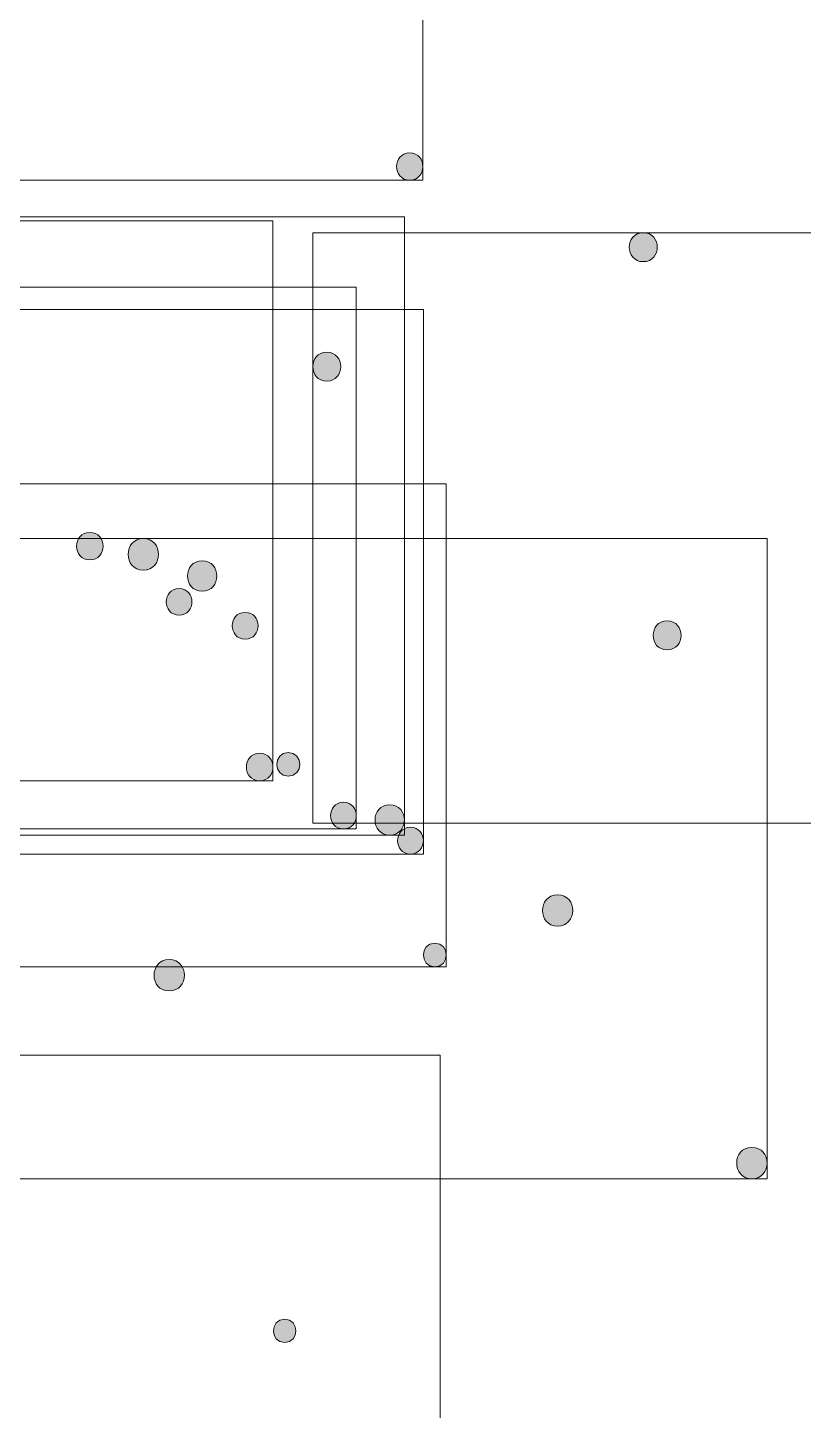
# Model space of a CAD drawing. Header units: inches. Extents: x -261 to 1116, y -954 to 202.
# Drawn here: x 709.1 to 857.2, y -483.5 to -219.6 of the extents above; entities that cross this region are included whole.
import ezdxf

# ---------------------------------------------------------------- set-up
doc = ezdxf.new("R2010")
doc.units = ezdxf.units.IN
doc.header["$MEASUREMENT"] = 0
doc.layers.add('Layer 1', color=7, linetype='Continuous')

# ---------------------------------------------------------------- blocks, each defined once
blk = doc.blocks.new('block 2')
at = {"layer": 'Layer 1', "true_color": 0x231f20}
h = blk.add_hatch(color=250, dxfattribs=at)
h.dxf.hatch_style = 2
edge = h.paths.add_edge_path()
edge.add_spline(control_points=[(720.97, -321.21), (724.34, -321.21), (724.35, -315.97), (720.97, -315.97), (717.6, -315.97), (717.59, -321.21), (720.97, -321.21), (720.97, -321.21), (720.97, -321.21), (720.97, -321.21)], knot_values=[0, 0, 0, 0, 1, 1, 1, 2, 2, 2, 3, 3, 3, 3], degree=3, periodic=1)
at = {"layer": 'Layer 1', "lineweight": 0}
blk.add_open_spline([(720.97, -321.21), (724.34, -321.21), (724.35, -315.97), (720.97, -315.97), (717.6, -315.97), (717.59, -321.21), (720.97, -321.21), (720.97, -321.21), (720.97, -321.21), (720.97, -321.21)], degree=3, knots=[0, 0, 0, 0, 1, 1, 1, 2, 2, 2, 3, 3, 3, 3], dxfattribs=at)
blk = doc.blocks.new('block 3')
at = {"layer": 'Layer 1', "true_color": 0x231f20}
h = blk.add_hatch(color=250, dxfattribs=at)
h.dxf.hatch_style = 2
edge = h.paths.add_edge_path()
edge.add_spline(control_points=[(753.39, -363.36), (756.77, -363.36), (756.77, -358.12), (753.39, -358.12), (750.02, -358.12), (750.01, -363.36), (753.39, -363.36), (753.39, -363.36), (753.39, -363.36), (753.39, -363.36)], knot_values=[0, 0, 0, 0, 1, 1, 1, 2, 2, 2, 3, 3, 3, 3], degree=3, periodic=1)
at = {"layer": 'Layer 1', "lineweight": 0}
blk.add_open_spline([(753.39, -363.36), (756.77, -363.36), (756.77, -358.12), (753.39, -358.12), (750.02, -358.12), (750.01, -363.36), (753.39, -363.36), (753.39, -363.36), (753.39, -363.36), (753.39, -363.36)], degree=3, knots=[0, 0, 0, 0, 1, 1, 1, 2, 2, 2, 3, 3, 3, 3], dxfattribs=at)
blk = doc.blocks.new('block 7')
at = {"layer": 'Layer 1', "true_color": 0x231f20}
h = blk.add_hatch(color=250, dxfattribs=at)
h.dxf.hatch_style = 2
edge = h.paths.add_edge_path()
edge.add_spline(control_points=[(750.62, -336.33), (753.91, -336.33), (753.91, -331.23), (750.62, -331.23), (747.34, -331.23), (747.34, -336.33), (750.62, -336.33), (750.62, -336.33), (750.62, -336.33), (750.62, -336.33)], knot_values=[0, 0, 0, 0, 1, 1, 1, 2, 2, 2, 3, 3, 3, 3], degree=3, periodic=1)
at = {"layer": 'Layer 1', "lineweight": 0}
blk.add_open_spline([(750.62, -336.33), (753.91, -336.33), (753.91, -331.23), (750.62, -331.23), (747.34, -331.23), (747.34, -336.33), (750.62, -336.33), (750.62, -336.33), (750.62, -336.33), (750.62, -336.33)], degree=3, knots=[0, 0, 0, 0, 1, 1, 1, 2, 2, 2, 3, 3, 3, 3], dxfattribs=at)
blk = doc.blocks.new('block 8')
at = {"layer": 'Layer 1', "true_color": 0x231f20}
h = blk.add_hatch(color=250, dxfattribs=at)
h.dxf.hatch_style = 2
edge = h.paths.add_edge_path()
edge.add_spline(control_points=[(782.17, -377.34), (785.45, -377.34), (785.45, -372.24), (782.17, -372.24), (778.89, -372.24), (778.88, -377.34), (782.17, -377.34), (782.17, -377.34), (782.17, -377.34), (782.17, -377.34)], knot_values=[0, 0, 0, 0, 1, 1, 1, 2, 2, 2, 3, 3, 3, 3], degree=3, periodic=1)
at = {"layer": 'Layer 1', "lineweight": 0}
blk.add_open_spline([(782.17, -377.34), (785.45, -377.34), (785.45, -372.24), (782.17, -372.24), (778.89, -372.24), (778.88, -377.34), (782.17, -377.34), (782.17, -377.34), (782.17, -377.34), (782.17, -377.34)], degree=3, knots=[0, 0, 0, 0, 1, 1, 1, 2, 2, 2, 3, 3, 3, 3], dxfattribs=at)
blk = doc.blocks.new('block 141')
at = {"layer": 'Layer 1', "true_color": 0x231f20}
h = blk.add_hatch(color=250, dxfattribs=at)
h.dxf.hatch_style = 2
edge = h.paths.add_edge_path()
edge.add_spline(control_points=[(810.26, -391.11), (814.12, -391.11), (814.13, -385.12), (810.26, -385.12), (806.41, -385.12), (806.4, -391.11), (810.26, -391.11), (810.26, -391.11), (810.26, -391.11), (810.26, -391.11)], knot_values=[0, 0, 0, 0, 1, 1, 1, 2, 2, 2, 3, 3, 3, 3], degree=3, periodic=1)
at = {"layer": 'Layer 1', "lineweight": 0}
blk.add_open_spline([(810.26, -391.11), (814.12, -391.11), (814.13, -385.12), (810.26, -385.12), (806.41, -385.12), (806.4, -391.11), (810.26, -391.11), (810.26, -391.11), (810.26, -391.11), (810.26, -391.11)], degree=3, knots=[0, 0, 0, 0, 1, 1, 1, 2, 2, 2, 3, 3, 3, 3], dxfattribs=at)
blk = doc.blocks.new('block 142')
at = {"layer": 'Layer 1', "true_color": 0x231f20}
h = blk.add_hatch(color=250, dxfattribs=at)
h.dxf.hatch_style = 2
edge = h.paths.add_edge_path()
edge.add_spline(control_points=[(847.34, -439.3), (851.19, -439.3), (851.2, -433.31), (847.34, -433.31), (843.48, -433.31), (843.47, -439.3), (847.34, -439.3), (847.34, -439.3), (847.34, -439.3), (847.34, -439.3)], knot_values=[0, 0, 0, 0, 1, 1, 1, 2, 2, 2, 3, 3, 3, 3], degree=3, periodic=1)
at = {"layer": 'Layer 1', "lineweight": 0}
blk.add_open_spline([(847.34, -439.3), (851.19, -439.3), (851.2, -433.31), (847.34, -433.31), (843.48, -433.31), (843.47, -439.3), (847.34, -439.3), (847.34, -439.3), (847.34, -439.3), (847.34, -439.3)], degree=3, knots=[0, 0, 0, 0, 1, 1, 1, 2, 2, 2, 3, 3, 3, 3], dxfattribs=at)
blk = doc.blocks.new('block 143')
at = {"layer": 'Layer 1', "true_color": 0x231f20}
h = blk.add_hatch(color=250, dxfattribs=at)
h.dxf.hatch_style = 2
edge = h.paths.add_edge_path()
edge.add_spline(control_points=[(736.12, -403.47), (739.98, -403.47), (739.99, -397.47), (736.12, -397.47), (732.27, -397.47), (732.26, -403.47), (736.12, -403.47), (736.12, -403.47), (736.12, -403.47), (736.12, -403.47)], knot_values=[0, 0, 0, 0, 1, 1, 1, 2, 2, 2, 3, 3, 3, 3], degree=3, periodic=1)
at = {"layer": 'Layer 1', "lineweight": 0}
blk.add_open_spline([(736.12, -403.47), (739.98, -403.47), (739.99, -397.47), (736.12, -397.47), (732.27, -397.47), (732.26, -403.47), (736.12, -403.47), (736.12, -403.47), (736.12, -403.47), (736.12, -403.47)], degree=3, knots=[0, 0, 0, 0, 1, 1, 1, 2, 2, 2, 3, 3, 3, 3], dxfattribs=at)
blk = doc.blocks.new('block 144')
at = {"layer": 'Layer 1', "true_color": 0x231f20}
h = blk.add_hatch(color=250, dxfattribs=at)
h.dxf.hatch_style = 2
edge = h.paths.add_edge_path()
edge.add_spline(control_points=[(731.18, -323.15), (735.04, -323.15), (735.04, -317.15), (731.18, -317.15), (727.32, -317.15), (727.32, -323.15), (731.18, -323.15), (731.18, -323.15), (731.18, -323.15), (731.18, -323.15)], knot_values=[0, 0, 0, 0, 1, 1, 1, 2, 2, 2, 3, 3, 3, 3], degree=3, periodic=1)
at = {"layer": 'Layer 1', "lineweight": 0}
blk.add_open_spline([(731.18, -323.15), (735.04, -323.15), (735.04, -317.15), (731.18, -317.15), (727.32, -317.15), (727.32, -323.15), (731.18, -323.15), (731.18, -323.15), (731.18, -323.15), (731.18, -323.15)], degree=3, knots=[0, 0, 0, 0, 1, 1, 1, 2, 2, 2, 3, 3, 3, 3], dxfattribs=at)
blk = doc.blocks.new('block 203')
at = {"layer": 'Layer 1', "true_color": 0x231f20}
h = blk.add_hatch(color=250, dxfattribs=at)
h.dxf.hatch_style = 2
edge = h.paths.add_edge_path()
edge.add_spline(control_points=[(742.4, -327.17), (746.13, -327.17), (746.14, -321.38), (742.4, -321.38), (738.68, -321.38), (738.67, -327.17), (742.4, -327.17), (742.4, -327.17), (742.4, -327.17), (742.4, -327.17)], knot_values=[0, 0, 0, 0, 1, 1, 1, 2, 2, 2, 3, 3, 3, 3], degree=3, periodic=1)
at = {"layer": 'Layer 1', "lineweight": 0}
blk.add_open_spline([(742.4, -327.17), (746.13, -327.17), (746.14, -321.38), (742.4, -321.38), (738.68, -321.38), (738.67, -327.17), (742.4, -327.17), (742.4, -327.17), (742.4, -327.17), (742.4, -327.17)], degree=3, knots=[0, 0, 0, 0, 1, 1, 1, 2, 2, 2, 3, 3, 3, 3], dxfattribs=at)
blk = doc.blocks.new('block 204')
at = {"layer": 'Layer 1', "true_color": 0x231f20}
h = blk.add_hatch(color=250, dxfattribs=at)
h.dxf.hatch_style = 2
edge = h.paths.add_edge_path()
edge.add_spline(control_points=[(778.21, -373.72), (781.94, -373.72), (781.94, -367.93), (778.21, -367.93), (774.49, -367.93), (774.48, -373.72), (778.21, -373.72), (778.21, -373.72), (778.21, -373.72), (778.21, -373.72)], knot_values=[0, 0, 0, 0, 1, 1, 1, 2, 2, 2, 3, 3, 3, 3], degree=3, periodic=1)
at = {"layer": 'Layer 1', "lineweight": 0}
blk.add_open_spline([(778.21, -373.72), (781.94, -373.72), (781.94, -367.93), (778.21, -367.93), (774.49, -367.93), (774.48, -373.72), (778.21, -373.72), (778.21, -373.72), (778.21, -373.72), (778.21, -373.72)], degree=3, knots=[0, 0, 0, 0, 1, 1, 1, 2, 2, 2, 3, 3, 3, 3], dxfattribs=at)
blk = doc.blocks.new('block 224')
at = {"layer": 'Layer 1', "true_color": 0x231f20}
h = blk.add_hatch(color=250, dxfattribs=at)
h.dxf.hatch_style = 2
edge = h.paths.add_edge_path()
edge.add_spline(control_points=[(782.03, -248.75), (785.37, -248.75), (785.38, -243.55), (782.03, -243.55), (778.69, -243.55), (778.68, -248.75), (782.03, -248.75), (782.03, -248.75), (782.03, -248.75), (782.03, -248.75)], knot_values=[0, 0, 0, 0, 1, 1, 1, 2, 2, 2, 3, 3, 3, 3], degree=3, periodic=1)
at = {"layer": 'Layer 1', "lineweight": 0}
blk.add_open_spline([(782.03, -248.75), (785.37, -248.75), (785.38, -243.55), (782.03, -243.55), (778.69, -243.55), (778.68, -248.75), (782.03, -248.75), (782.03, -248.75), (782.03, -248.75), (782.03, -248.75)], degree=3, knots=[0, 0, 0, 0, 1, 1, 1, 2, 2, 2, 3, 3, 3, 3], dxfattribs=at)
blk = doc.blocks.new('block 302')
at = {"layer": 'Layer 1', "true_color": 0x231f20}
h = blk.add_hatch(color=250, dxfattribs=at)
h.dxf.hatch_style = 2
edge = h.paths.add_edge_path()
edge.add_spline(control_points=[(738.01, -331.75), (741.27, -331.75), (741.27, -326.68), (738.01, -326.68), (734.74, -326.68), (734.74, -331.75), (738.01, -331.75), (738.01, -331.75), (738.01, -331.75), (738.01, -331.75)], knot_values=[0, 0, 0, 0, 1, 1, 1, 2, 2, 2, 3, 3, 3, 3], degree=3, periodic=1)
at = {"layer": 'Layer 1', "lineweight": 0}
blk.add_open_spline([(738.01, -331.75), (741.27, -331.75), (741.27, -326.68), (738.01, -326.68), (734.74, -326.68), (734.74, -331.75), (738.01, -331.75), (738.01, -331.75), (738.01, -331.75), (738.01, -331.75)], degree=3, knots=[0, 0, 0, 0, 1, 1, 1, 2, 2, 2, 3, 3, 3, 3], dxfattribs=at)
blk = doc.blocks.new('block 303')
at = {"layer": 'Layer 1', "true_color": 0x231f20}
h = blk.add_hatch(color=250, dxfattribs=at)
h.dxf.hatch_style = 2
edge = h.paths.add_edge_path()
edge.add_spline(control_points=[(769.38, -372.54), (772.64, -372.54), (772.65, -367.47), (769.38, -367.47), (766.11, -367.47), (766.11, -372.54), (769.38, -372.54), (769.38, -372.54), (769.38, -372.54), (769.38, -372.54)], knot_values=[0, 0, 0, 0, 1, 1, 1, 2, 2, 2, 3, 3, 3, 3], degree=3, periodic=1)
at = {"layer": 'Layer 1', "lineweight": 0}
blk.add_open_spline([(769.38, -372.54), (772.64, -372.54), (772.65, -367.47), (769.38, -367.47), (766.11, -367.47), (766.11, -372.54), (769.38, -372.54), (769.38, -372.54), (769.38, -372.54), (769.38, -372.54)], degree=3, knots=[0, 0, 0, 0, 1, 1, 1, 2, 2, 2, 3, 3, 3, 3], dxfattribs=at)
blk = doc.blocks.new('block 331')
at = {"layer": 'Layer 1', "true_color": 0x231f20}
h = blk.add_hatch(color=250, dxfattribs=at)
h.dxf.hatch_style = 2
edge = h.paths.add_edge_path()
edge.add_spline(control_points=[(831.17, -338.38), (834.72, -338.38), (834.73, -332.86), (831.17, -332.86), (827.61, -332.86), (827.6, -338.38), (831.17, -338.38), (831.17, -338.38), (831.17, -338.38), (831.17, -338.38)], knot_values=[0, 0, 0, 0, 1, 1, 1, 2, 2, 2, 3, 3, 3, 3], degree=3, periodic=1)
at = {"layer": 'Layer 1', "lineweight": 0}
blk.add_open_spline([(831.17, -338.38), (834.72, -338.38), (834.73, -332.86), (831.17, -332.86), (827.61, -332.86), (827.6, -338.38), (831.17, -338.38), (831.17, -338.38), (831.17, -338.38), (831.17, -338.38)], degree=3, knots=[0, 0, 0, 0, 1, 1, 1, 2, 2, 2, 3, 3, 3, 3], dxfattribs=at)
blk = doc.blocks.new('block 332')
at = {"layer": 'Layer 1', "true_color": 0x231f20}
h = blk.add_hatch(color=250, dxfattribs=at)
h.dxf.hatch_style = 2
edge = h.paths.add_edge_path()
edge.add_spline(control_points=[(826.61, -264.3), (830.16, -264.3), (830.17, -258.77), (826.61, -258.77), (823.05, -258.77), (823.04, -264.3), (826.61, -264.3), (826.61, -264.3), (826.61, -264.3), (826.61, -264.3)], knot_values=[0, 0, 0, 0, 1, 1, 1, 2, 2, 2, 3, 3, 3, 3], degree=3, periodic=1)
at = {"layer": 'Layer 1', "lineweight": 0}
blk.add_open_spline([(826.61, -264.3), (830.16, -264.3), (830.17, -258.77), (826.61, -258.77), (823.05, -258.77), (823.04, -264.3), (826.61, -264.3), (826.61, -264.3), (826.61, -264.3), (826.61, -264.3)], degree=3, knots=[0, 0, 0, 0, 1, 1, 1, 2, 2, 2, 3, 3, 3, 3], dxfattribs=at)
blk = doc.blocks.new('block 333')
at = {"layer": 'Layer 1', "true_color": 0x231f20}
h = blk.add_hatch(color=250, dxfattribs=at)
h.dxf.hatch_style = 2
edge = h.paths.add_edge_path()
edge.add_spline(control_points=[(766.2, -287.09), (769.76, -287.09), (769.76, -281.57), (766.2, -281.57), (762.64, -281.57), (762.64, -287.09), (766.2, -287.09), (766.2, -287.09), (766.2, -287.09), (766.2, -287.09)], knot_values=[0, 0, 0, 0, 1, 1, 1, 2, 2, 2, 3, 3, 3, 3], degree=3, periodic=1)
at = {"layer": 'Layer 1', "lineweight": 0}
blk.add_open_spline([(766.2, -287.09), (769.76, -287.09), (769.76, -281.57), (766.2, -281.57), (762.64, -281.57), (762.64, -287.09), (766.2, -287.09), (766.2, -287.09), (766.2, -287.09), (766.2, -287.09)], degree=3, knots=[0, 0, 0, 0, 1, 1, 1, 2, 2, 2, 3, 3, 3, 3], dxfattribs=at)
blk = doc.blocks.new('block 344')
at = {"layer": 'Layer 1', "true_color": 0x231f20}
h = blk.add_hatch(color=250, dxfattribs=at)
h.dxf.hatch_style = 2
edge = h.paths.add_edge_path()
edge.add_spline(control_points=[(758.85, -362.49), (761.76, -362.49), (761.76, -357.97), (758.85, -357.97), (755.94, -357.97), (755.93, -362.49), (758.85, -362.49), (758.85, -362.49), (758.85, -362.49), (758.85, -362.49)], knot_values=[0, 0, 0, 0, 1, 1, 1, 2, 2, 2, 3, 3, 3, 3], degree=3, periodic=1)
at = {"layer": 'Layer 1', "lineweight": 0}
blk.add_open_spline([(758.85, -362.49), (761.76, -362.49), (761.76, -357.97), (758.85, -357.97), (755.94, -357.97), (755.93, -362.49), (758.85, -362.49), (758.85, -362.49), (758.85, -362.49), (758.85, -362.49)], degree=3, knots=[0, 0, 0, 0, 1, 1, 1, 2, 2, 2, 3, 3, 3, 3], dxfattribs=at)
blk = doc.blocks.new('block 345')
at = {"layer": 'Layer 1', "true_color": 0x231f20}
h = blk.add_hatch(color=250, dxfattribs=at)
h.dxf.hatch_style = 2
edge = h.paths.add_edge_path()
edge.add_spline(control_points=[(786.82, -398.85), (789.73, -398.85), (789.73, -394.33), (786.82, -394.33), (783.91, -394.33), (783.91, -398.85), (786.82, -398.85), (786.82, -398.85), (786.82, -398.85), (786.82, -398.85)], knot_values=[0, 0, 0, 0, 1, 1, 1, 2, 2, 2, 3, 3, 3, 3], degree=3, periodic=1)
at = {"layer": 'Layer 1', "lineweight": 0}
blk.add_open_spline([(786.82, -398.85), (789.73, -398.85), (789.73, -394.33), (786.82, -394.33), (783.91, -394.33), (783.91, -398.85), (786.82, -398.85), (786.82, -398.85), (786.82, -398.85), (786.82, -398.85)], degree=3, knots=[0, 0, 0, 0, 1, 1, 1, 2, 2, 2, 3, 3, 3, 3], dxfattribs=at)
blk = doc.blocks.new('block 349')
at = {"layer": 'Layer 1', "true_color": 0x231f20}
h = blk.add_hatch(color=250, dxfattribs=at)
h.dxf.hatch_style = 2
edge = h.paths.add_edge_path()
edge.add_spline(control_points=[(758.16, -470.57), (761.02, -470.57), (761.03, -466.12), (758.16, -466.12), (755.3, -466.12), (755.3, -470.57), (758.16, -470.57), (758.16, -470.57), (758.16, -470.57), (758.16, -470.57)], knot_values=[0, 0, 0, 0, 1, 1, 1, 2, 2, 2, 3, 3, 3, 3], degree=3, periodic=1)
at = {"layer": 'Layer 1', "lineweight": 0}
blk.add_open_spline([(758.16, -470.57), (761.02, -470.57), (761.03, -466.12), (758.16, -466.12), (755.3, -466.12), (755.3, -470.57), (758.16, -470.57), (758.16, -470.57), (758.16, -470.57), (758.16, -470.57)], degree=3, knots=[0, 0, 0, 0, 1, 1, 1, 2, 2, 2, 3, 3, 3, 3], dxfattribs=at)

msp = doc.modelspace()

# ---------------------------------------------------------------- linework, layer by layer
at = {"layer": 'Layer 1', "lineweight": 0}
for points in [[(621.98, -248.75), (784.54, -248.75), (784.54, -142.81), (621.98, -142.81), (621.98, -248.75)], [(599.95, -373.72), (781.01, -373.72), (781.01, -255.73), (599.95, -255.73), (599.95, -373.72)], [(591.99, -363.36), (755.92, -363.36), (755.92, -256.53), (591.99, -256.53), (591.99, -363.36)], [(763.53, -371.44), (936.42, -371.44), (936.42, -258.77), (763.53, -258.77), (763.53, -371.44)], [(613.2, -372.54), (771.83, -372.54), (771.83, -269.17), (613.2, -269.17), (613.2, -372.54)], [(625.14, -377.34), (784.63, -377.34), (784.63, -273.4), (625.14, -273.4), (625.14, -377.34)], [(647.57, -398.85), (789, -398.85), (789, -306.69), (647.57, -306.69), (647.57, -398.85)], [(662.79, -439.3), (850.23, -439.3), (850.23, -317.15), (662.79, -317.15), (662.79, -439.3)], [(648.77, -506.32), (787.81, -506.32), (787.81, -415.71), (648.77, -415.71), (648.77, -506.32)]]:
    msp.add_lwpolyline(points, dxfattribs=at)

# ---------------------------------------------------------------- block references
at = {"layer": 'Layer 1'}
for name in ['block 224', 'block 332', 'block 333', 'block 2', 'block 144', 'block 203', 'block 302', 'block 7', 'block 331', 'block 3', 'block 344', 'block 303', 'block 204', 'block 8', 'block 141', 'block 345', 'block 143', 'block 142', 'block 349']:
    msp.add_blockref(name, (0, 0), dxfattribs=at)

doc.saveas('drawing.dxf')
